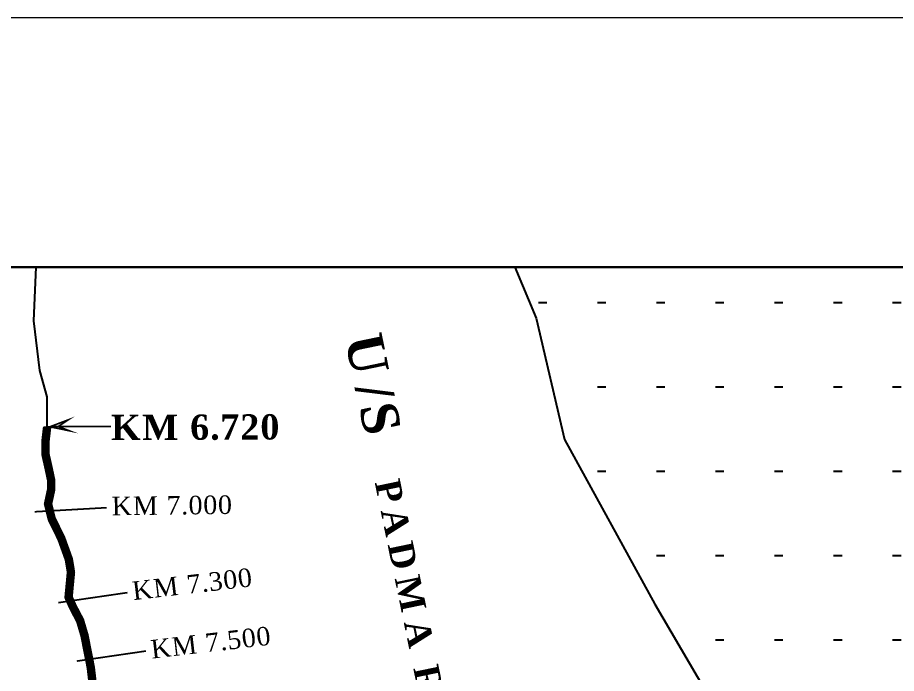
# Model space of a CAD drawing. Header units: inches. Extents: x -885 to 26362, y -28010 to 990.
# Drawn here: x 4290.53 to 4331.43, y -2338.73 to -2308.2 of the extents above; entities that cross this region are included whole.
import ezdxf

# ---------------------------------------------------------------- set-up
doc = ezdxf.new("R2010")
doc.units = ezdxf.units.IN
doc.header["$MEASUREMENT"] = 0
doc.layers.add('Long Section Labels', color=7, linetype='Continuous', lineweight=9)
doc.layers.add('Text', color=7, linetype='Continuous')
doc.styles.add('Text', font='times.ttf', dxfattribs={"height": 240})

msp = doc.modelspace()

# ---------------------------------------------------------------- hatches: boundary and pattern name
at = {"layer": 'Text', "lineweight": 25}
h = msp.add_hatch(dxfattribs=at)
h.set_pattern_fill('ACAD_ISO07W100', color=0, scale=0.784833, style=0)
h.set_pattern_definition([(0, (-624.1878, -22766.3663), (0, 3.9241642), [0.3924164, -2.35449854])])
h.paths.add_polyline_path([(4354.502538, -2337.161061), (4347.247089, -2333.049069), (4340.889222, -2329.121969), (4334.949346, -2322.023976), (4333.107047, -2319.820067), (4313.667197, -2319.820067), (4314.66679, -2322.199623), (4315.973563, -2327.840669), (4320.184275, -2335.502582), (4326.471744, -2346.244791), (4334.197983, -2356.848331), (4340.57345, -2360.414892), (4348.062093, -2361.585256), (4358.120284, -2365.800787), (4375.605519, -2369.622499), (4390.798402, -2373.934174), (4411.376772, -2381.719052), (4411.376772, -2379.676911), (4403.526315, -2376.522658), (4405.136681, -2376.119594), (4406.025463, -2375.85335), (4406.355456, -2375.28943), (4405.875866, -2374.666345), (4404.419496, -2373.477491), (4403.231521, -2372.854406), (4400.041588, -2371.478812), (4396.182868, -2369.420967), (4392.588143, -2367.21336), (4387.378652, -2364.182985), (4383.409935, -2361.189588), (4378.323641, -2357.765394), (4374.98411, -2355.862858), (4372.286967, -2354.398515), (4368.181852, -2352.144685), (4366.188694, -2351.207284), (4364.868721, -2350.972472), (4364.428731, -2349.683777), (4361.260797, -2346.77543), (4359.065242, -2343.127516), (4357.116083, -2339.938134)])
h.paths.add_polyline_path([(4346.028596, -2350.822608), (4353.049823, -2350.822608), (4353.049823, -2347.806236), (4346.028596, -2347.806236)], flags=24)

# ---------------------------------------------------------------- linework, layer by layer
at = {"layer": 'Long Section Labels'}
msp.add_lwpolyline([(4256.337702, -2308.201254), (4468.71999, -2308.201254), (4468.71999, -2458.37677), (4256.337702, -2458.37677)], close=True, dxfattribs=at)
at = {"layer": 'Text', "const_width": 0.117725}
msp.add_lwpolyline([(4271.455292, -2319.820067), (4411.376772, -2319.820067), (4411.376772, -2413.77649), (4271.455292, -2413.77649)], close=True, dxfattribs=at)
at = {"layer": 'Text'}
for points in [[(4291.900644, -2327.269354), (4291.900644, -2325.860479), (4291.557451, -2324.6291), (4291.284657, -2322.327199), (4291.397503, -2319.820067)], [(4313.667197, -2319.820067), (4314.66679, -2322.199623), (4315.973563, -2327.840669), (4320.184275, -2335.502582), (4326.471744, -2346.244791), (4326.471744, -2346.244791), (4326.471744, -2346.244791), (4326.471744, -2346.244791), (4326.471744, -2346.244791), (4326.471744, -2346.244791), (4334.197983, -2356.848331)]]:
    msp.add_lwpolyline(points, dxfattribs=at)
at = {"layer": 'Text', "color": 0, "lineweight": 25, "const_width": 0.078483}
for points in [[(4292.41912, -2327.237754), (4292.028294, -2327.252278), (4292.926844, -2327.435757), (4292.41912, -2327.237754), (4292.878445, -2326.931002), (4292.024135, -2327.25382)], [(4292.427056, -2327.236071), (4294.880403, -2327.236071)], [(4291.315456, -2331.209397), (4294.66621, -2331.018855)], [(4292.418899, -2335.441879), (4295.640464, -2334.972208)], [(4293.282215, -2338.161325), (4296.50378, -2337.691654)]]:
    msp.add_lwpolyline(points, dxfattribs=at)
at = {"layer": 'Text', "color": 1, "const_width": 0.392416}
msp.add_lwpolyline([(4291.900644, -2327.269354), (4291.830245, -2327.872101), (4291.830245, -2328.559898), (4291.953443, -2329.101631), (4292.08544, -2329.726565), (4292.08544, -2330.186945), (4291.944643, -2330.843311), (4292.111839, -2331.532957), (4292.56063, -2332.45002), (4292.908223, -2333.413306), (4293.009421, -2334.0216), (4292.899423, -2335.184568), (4293.093019, -2335.622762), (4293.436212, -2336.279127), (4293.638607, -2336.963227), (4293.761805, -2337.59001), (4293.931911, -2338.455447), (4294.0038, -2339.072841)], dxfattribs=at)

# ---------------------------------------------------------------- texts
at = {"layer": 'Text', "attachment_point": 1, "style": 'Text'}
for s, insert, char_height, rotation in [('{\\fTimes New Roman|b1|i0|c0|p18;\\H2x;\\T1.25; U/S\\H0.4999x;   \\H1.364x; PADMA RIVER}', (4307.27735, -2321.981576), 0.86331613, 281.7142546), ('{\\fTimes New Roman|b1|i0|c0|p18;\\T1.05;KM 6.720}', (4294.87127, -2326.69541), 1.17724927, 0.2168038), ('{\\T1.05;KM 7.000}', (4294.90127, -2330.512174), 0.86331613, 0.701361), ('{\\T1.05;KM 7.300}', (4295.81566, -2334.468829), 0.86331613, 6.6869607), ('{\\T1.05;KM 7.500}', (4296.678976, -2337.188275), 0.86331613, 6.6869607)]:
    msp.add_mtext(s, dxfattribs=dict(at, insert=insert, char_height=char_height, rotation=rotation))

doc.saveas('drawing.dxf')
